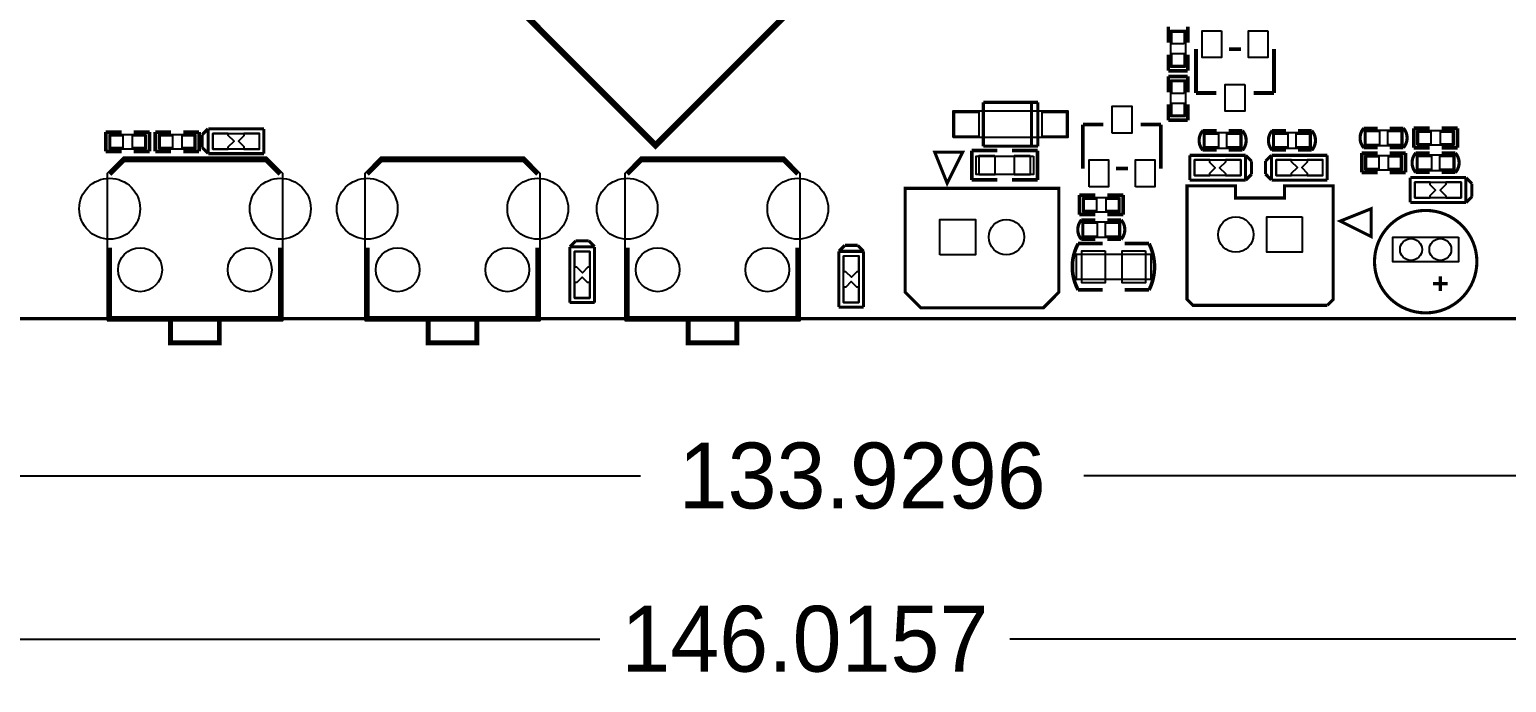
# Model space of a CAD drawing. Extents: x -22 to 154, y -114 to 23.
# Drawn here: x 32.8 to 93.4, y -113.5 to -86.7 of the extents above; entities that cross this region are included whole.
import ezdxf

# ---------------------------------------------------------------- set-up
doc = ezdxf.new("R2010")
doc.units = 0
doc.header["$MEASUREMENT"] = 0
doc.layers.get('0').update_dxf_attribs({"linetype": 'CONTINUOUS'})
doc.layers.get('Defpoints').update_dxf_attribs({"linetype": 'CONTINUOUS'})
for name, color, linetype in [('BG_OUTLINE', 254, 'CONTINUOUS'), ('PG_ASSEMBLY_TOP', 111, 'CONTINUOUS'), ('PG_SILKSCREEN_TOP', 7, 'CONTINUOUS'), ('PIN_TOP', 3, 'CONTINUOUS')]:
    doc.layers.add(name, color=color, linetype=linetype)
doc.dimstyles.get("Standard").update_dxf_attribs({"dimtxt": 2.7, "dimasz": 1.8, "dimexe": 0.18, "dimexo": 0.0625, "dimgap": 0.09, "dimtad": 0, "dimtih": 1, "dimtoh": 1, "dimdec": 4, "dimzin": 0, "dimdsep": 46, "dimtxsty": 'STANDARD', "dimcen": 0.09, "dimclrt": 2, "dimadec": 0, "dimazin": 0, "dimtfac": 1, "dimtdec": 4, "dimtofl": 0, "dimtmove": 0, "dimatfit": 3, "dimfxl": 1, "dimtolj": 1, "dimtzin": 0, "dimarcsym": 0})

# ---------------------------------------------------------------- blocks, each defined once
blk = doc.blocks.new('*D14')
at = {"color": 0, "linetype": 'Continuous', "lineweight": -2}
for p, q in [((0, -95.262), (0, -105.228)), ((133.93, -95.262), (133.93, -105.228)), ((1.8, -105.048), (57.875, -105.048)), ((132.13, -105.048), (76.055, -105.048))]:
    blk.add_line(p, q, dxfattribs=at)
at = {"color": 0, "linetype": 'Continuous'}
for points in [[(1.8, -104.748), (1.8, -105.348), (0, -105.048)], [(132.13, -104.748), (132.13, -105.348), (133.93, -105.048)]]:
    blk.add_solid(points, dxfattribs=at)
at = {"layer": 'Defpoints', "color": 0, "linetype": 'Continuous'}
for p in [(0, -95.2), (133.93, -95.2), (133.93, -105.048)]:
    blk.add_point(p, dxfattribs=at)
at = {"color": 2, "linetype": 'Continuous', "insert": (66.965, -105.048), "char_height": 2.7, "attachment_point": 5}
blk.add_mtext('\\A1;133.9296', dxfattribs=at)
blk = doc.blocks.new('*D19')
at = {"color": 0, "linetype": 'Continuous', "lineweight": -2}
for p, q in [((137.621, -99.38), (137.621, -111.921)), ((-8.395, -100.686), (-8.395, -111.921)), ((-6.595, -111.741), (56.198, -111.741)), ((135.821, -111.741), (73.028, -111.741))]:
    blk.add_line(p, q, dxfattribs=at)
at = {"color": 0, "linetype": 'Continuous'}
for points in [[(-6.595, -111.441), (-6.595, -112.041), (-8.395, -111.741)], [(135.821, -111.441), (135.821, -112.041), (137.621, -111.741)]]:
    blk.add_solid(points, dxfattribs=at)
at = {"layer": 'Defpoints', "color": 0, "linetype": 'Continuous'}
for p in [(137.621, -99.318), (-8.395, -100.623), (137.621, -111.741)]:
    blk.add_point(p, dxfattribs=at)
at = {"color": 2, "linetype": 'Continuous', "insert": (64.613, -111.741), "char_height": 2.7, "attachment_point": 5}
blk.add_mtext('\\A1;146.0157', dxfattribs=at)

msp = doc.modelspace()

# ---------------------------------------------------------------- linework, layer by layer
at = {"layer": 'BG_OUTLINE', "const_width": 0.127}
msp.add_lwpolyline([(-6.637782, 7.509764), (135.313928, 7.49427, -0.414174), (137.345674, 5.46227), (137.345674, -96.567752, -0.414214), (135.313674, -98.599752), (-6.638036, -98.599752, -0.414214), (-8.670036, -96.567752), (-8.670036, 5.477764, -0.414253), (-6.637782, 7.509764)], format="xyb", dxfattribs=at)
at = {"layer": 'PG_ASSEMBLY_TOP'}
for points in [[(23.132288, -56.137556), (58.487564, -91.492832), (93.84284, -56.137556), (58.487564, -20.78228)], [(80.224884, -88.281256), (79.625444, -88.281256), (79.625444, -86.782656), (80.224884, -86.782656)], [(80.224884, -90.313256), (79.625444, -90.313256), (79.625444, -88.814656), (80.224884, -88.814656)], [(70.700392, -91.17711), (70.700392, -90.07729), (75.400408, -90.07729), (75.400408, -91.17711)], [(89.132664, -90.864436), (89.132664, -91.514676), (87.583264, -91.514676), (87.583264, -90.864436)], [(89.742264, -91.489276), (89.742264, -90.889836), (91.240864, -90.889836), (91.240864, -91.489276)], [(37.5793, -91.045792), (37.5793, -91.645232), (36.0807, -91.645232), (36.0807, -91.045792)], [(38.1127, -91.645232), (38.1127, -91.045792), (39.6113, -91.045792), (39.6113, -91.645232)], [(40.3225, -91.6432), (40.3225, -91.0082), (42.2275, -91.0082), (42.2275, -91.6432)], [(82.528664, -90.966036), (82.528664, -91.616276), (80.979264, -91.616276), (80.979264, -90.966036)], [(83.824064, -91.616276), (83.824064, -90.966036), (85.373464, -90.966036), (85.373464, -91.616276)], [(35.990022, -98.66757), (43.189906, -98.66757), (43.189906, -92.642436), (42.53992, -91.99245), (36.640008, -91.99245), (35.990022, -92.642436)], [(46.556422, -98.66757), (53.756306, -98.66757), (53.756306, -92.642436), (53.10632, -91.99245), (47.206408, -91.99245), (46.556422, -92.642436)], [(57.224422, -98.66757), (64.424306, -98.66757), (64.424306, -92.642436), (63.77432, -91.99245), (57.874408, -91.99245), (57.224422, -92.642436)], [(73.988168, -91.932252), (73.988168, -92.68206), (71.63816, -92.68206), (71.63816, -91.932252)], [(82.503264, -92.091256), (82.503264, -92.726256), (80.598264, -92.726256), (80.598264, -92.091256)], [(83.951064, -92.726256), (83.951064, -92.091256), (85.856064, -92.091256), (85.856064, -92.726256)], [(87.608664, -92.505276), (87.608664, -91.905836), (89.107264, -91.905836), (89.107264, -92.505276)], [(91.266264, -91.880436), (91.266264, -92.530676), (89.716864, -92.530676), (89.716864, -91.880436)], [(91.545664, -93.005656), (91.545664, -93.640656), (89.640664, -93.640656), (89.640664, -93.005656)], [(77.524864, -93.633036), (77.524864, -94.232476), (76.026264, -94.232476), (76.026264, -93.633036)], [(77.550264, -94.623636), (77.550264, -95.273876), (76.000864, -95.273876), (76.000864, -94.623636)], [(91.435174, -95.26143), (91.435174, -96.261682), (88.735154, -96.261682), (88.735154, -95.26143)], [(55.157624, -95.84436), (55.792624, -95.84436), (55.792624, -97.74936), (55.157624, -97.74936)], [(66.196464, -96.028256), (66.831464, -96.028256), (66.831464, -97.933256), (66.196464, -97.933256)], [(78.80858, -95.947738), (78.80858, -96.997774), (75.758548, -96.997774), (75.758548, -95.947738)]]:
    msp.add_lwpolyline(points, close=True, dxfattribs=at)
at = {"layer": 'PG_ASSEMBLY_TOP', "const_width": 0.127}
for points in [[(69.942964, -91.773756), (71.085964, -91.773756), (70.450964, -93.043756), (69.942964, -91.773756)], [(68.732654, -93.25356), (75.03287, -93.25356), (75.03287, -97.518474), (74.39787, -98.153474), (69.367654, -98.153474), (68.732654, -97.518474), (68.732654, -93.25356)], [(80.293972, -93.15196), (82.277712, -93.15196), (82.277712, -93.651832), (84.293964, -93.651832), (84.293964, -93.15196), (86.29396, -93.15196), (86.29396, -93.636846)], [(80.293972, -93.15196), (80.293972, -97.801938), (80.543908, -98.051874), (86.051644, -98.051874)], [(86.29396, -93.636846), (86.29396, -97.809812), (86.051644, -98.051874)], [(87.847678, -94.090236), (87.847678, -95.233236), (86.577678, -94.598236), (87.847678, -94.090236)]]:
    msp.add_lwpolyline(points, dxfattribs=at)
at = {"layer": 'PG_SILKSCREEN_TOP'}
for points, const_width in [([(62.730126, -25.024842), (93.84284, -56.137556), (58.487564, -91.492832), (23.132288, -56.137556), (58.487564, -20.78228), (62.730126, -25.024842)], 0.254), ([(79.526384, -87.283036), (79.526384, -86.632796)], 0.14986), ([(80.323944, -86.632796), (80.323944, -87.283036)], 0.14986), ([(79.526384, -87.780876), (79.526384, -88.431116)], 0.14986), ([(80.323944, -88.431116), (80.323944, -87.780876)], 0.14986), ([(80.662018, -89.346278), (80.662018, -87.542878)], 0.153924), ([(82.5119, -87.546434), (82.012028, -87.546434)], 0.153924), ([(83.86191, -89.346278), (83.86191, -87.542878)], 0.153924), ([(79.526384, -88.431116), (80.323944, -88.431116)], 0.14986), ([(79.526384, -89.315036), (79.526384, -88.664796)], 0.14986), ([(79.526384, -88.664796), (80.323944, -88.664796)], 0.14986), ([(80.323944, -88.664796), (80.323944, -89.315036)], 0.14986), ([(71.937372, -91.527122), (71.937372, -89.727278)], 0.127), ([(71.937372, -89.727278), (74.176128, -89.727278)], 0.127), ([(73.914, -91.527122), (73.914, -89.727278)], 0.127), ([(74.176128, -89.727278), (74.176128, -91.527122)], 0.127), ([(81.499964, -89.346278), (80.662018, -89.346278)], 0.153924), ([(83.023964, -89.346278), (83.86191, -89.346278)], 0.153924), ([(79.526384, -89.812876), (79.526384, -90.463116)], 0.14986), ([(80.323944, -90.463116), (80.323944, -89.812876)], 0.14986), ([(35.93084, -91.744292), (35.93084, -90.946732)], 0.14986), ([(35.93084, -90.946732), (36.58108, -90.946732)], 0.14986), ([(37.72916, -90.946732), (37.07892, -90.946732)], 0.14986), ([(37.72916, -91.744292), (37.72916, -90.946732)], 0.14986), ([(38.61308, -90.946732), (37.96284, -90.946732)], 0.14986), ([(37.96284, -90.946732), (37.96284, -91.744292)], 0.14986), ([(39.11092, -90.946732), (39.76116, -90.946732)], 0.14986), ([(39.76116, -90.946732), (39.76116, -91.744292)], 0.14986), ([(39.885112, -91.055698), (40.124888, -90.815668)], 0.127), ([(42.418, -90.8177), (40.132, -90.8177)], 0.127), ([(40.132, -90.8177), (40.132, -91.8337)], 0.127), ([(42.418, -91.8337), (42.418, -90.8177)], 0.127), ([(76.8604, -90.641678), (76.022454, -90.641678)], 0.153924), ([(76.022454, -90.641678), (76.022454, -92.445078)], 0.153924), ([(78.3844, -90.641678), (79.222346, -90.641678)], 0.153924), ([(79.222346, -90.641678), (79.222346, -92.445078)], 0.153924), ([(79.526384, -90.463116), (80.323944, -90.463116)], 0.14986), ([(80.941164, -90.889836), (81.505044, -90.889836)], 0.12954), ([(82.566764, -90.889836), (82.002884, -90.889836)], 0.12954), ([(87.545164, -90.788236), (88.109044, -90.788236)], 0.12954), ([(89.170764, -90.788236), (88.606884, -90.788236)], 0.12954), ([(89.592404, -90.790776), (89.592404, -91.588336)], 0.14986), ([(90.242644, -90.790776), (89.592404, -90.790776)], 0.14986), ([(90.740484, -90.790776), (91.390724, -90.790776)], 0.14986), ([(91.390724, -90.790776), (91.390724, -91.588336)], 0.14986), ([(39.885112, -91.585796), (39.885112, -91.055698)], 0.127), ([(74.176128, -91.527122), (71.937372, -91.527122)], 0.127), ([(36.58108, -91.744292), (35.93084, -91.744292)], 0.14986), ([(43.090084, -92.667582), (42.515028, -92.092526), (36.6649, -92.092526), (36.089844, -92.667582)], 0.199898), ([(37.07892, -91.744292), (37.72916, -91.744292)], 0.14986), ([(37.96284, -91.744292), (38.61308, -91.744292)], 0.14986), ([(39.76116, -91.744292), (39.11092, -91.744292)], 0.14986), ([(40.124888, -91.825826), (39.885112, -91.585796)], 0.127), ([(40.132, -91.8337), (42.418, -91.8337)], 0.127), ([(53.656484, -92.667582), (53.081428, -92.092526), (47.2313, -92.092526), (46.656244, -92.667582)], 0.199898), ([(64.324484, -92.667582), (63.749428, -92.092526), (57.8993, -92.092526), (57.324244, -92.667582)], 0.199898), ([(69.942964, -91.773756), (71.085964, -91.773756), (70.450964, -93.043756), (69.942964, -91.773756)], 0.127), ([(71.463154, -92.907104), (71.463154, -91.707208)], 0.150114), ([(71.463154, -91.707208), (72.51319, -91.707208)], 0.150114), ([(74.163174, -91.707208), (73.113138, -91.707208)], 0.150114), ([(74.163174, -92.907104), (74.163174, -91.707208)], 0.150114), ([(82.693764, -91.900756), (80.407764, -91.900756)], 0.127), ([(80.407764, -91.900756), (80.407764, -92.916756)], 0.127), ([(82.693764, -92.916756), (82.693764, -91.900756)], 0.127), ([(82.700876, -91.90863), (82.940652, -92.14866)], 0.127), ([(82.940652, -92.14866), (82.940652, -92.678758)], 0.127), ([(83.513676, -92.138754), (83.753452, -91.898724)], 0.127), ([(83.513676, -92.668852), (83.513676, -92.138754)], 0.127), ([(83.760564, -91.900756), (83.760564, -92.916756)], 0.127), ([(86.046564, -91.900756), (83.760564, -91.900756)], 0.127), ([(83.785964, -91.692476), (84.349844, -91.692476)], 0.12954), ([(85.411564, -91.692476), (84.847684, -91.692476)], 0.12954), ([(86.046564, -92.916756), (86.046564, -91.900756)], 0.127), ([(87.458804, -91.806776), (87.458804, -92.604336)], 0.14986), ([(88.109044, -91.806776), (87.458804, -91.806776)], 0.14986), ([(88.606884, -91.806776), (89.257124, -91.806776)], 0.14986), ([(89.257124, -91.806776), (89.257124, -92.604336)], 0.14986), ([(89.592404, -91.588336), (90.242644, -91.588336)], 0.14986), ([(89.678764, -91.804236), (90.242644, -91.804236)], 0.12954), ([(91.390724, -91.588336), (90.740484, -91.588336)], 0.14986), ([(91.304364, -91.804236), (90.740484, -91.804236)], 0.12954), ([(77.372464, -92.441522), (77.872336, -92.441522)], 0.153924), ([(82.940652, -92.678758), (82.700876, -92.918788)], 0.127), ([(83.753452, -92.908882), (83.513676, -92.668852)], 0.127), ([(87.458804, -92.604336), (88.109044, -92.604336)], 0.14986), ([(89.257124, -92.604336), (88.606884, -92.604336)], 0.14986), ([(68.732654, -93.25356), (75.03287, -93.25356), (75.03287, -97.518474), (74.39787, -98.153474), (69.367654, -98.153474), (68.732654, -97.518474), (68.732654, -93.25356)], 0.127), ([(72.51319, -92.907104), (71.463154, -92.907104)], 0.150114), ([(73.113138, -92.907104), (74.163174, -92.907104)], 0.150114), ([(86.051644, -98.051874), (86.29396, -97.809812), (86.29396, -93.15196), (84.293964, -93.15196), (84.293964, -93.651832), (82.277712, -93.651832), (82.277712, -93.15196), (80.293972, -93.15196), (80.293972, -93.636846)], 0.127), ([(80.407764, -92.916756), (82.693764, -92.916756)], 0.127), ([(83.760564, -92.916756), (86.046564, -92.916756)], 0.127), ([(91.736164, -92.815156), (89.450164, -92.815156)], 0.127), ([(89.450164, -92.815156), (89.450164, -93.831156)], 0.127), ([(91.736164, -93.831156), (91.736164, -92.815156)], 0.127), ([(91.743276, -92.82303), (91.983052, -93.06306)], 0.127), ([(91.983052, -93.06306), (91.983052, -93.593158)], 0.127), ([(75.876404, -94.331536), (75.876404, -93.533976)], 0.14986), ([(75.876404, -93.533976), (76.526644, -93.533976)], 0.14986), ([(77.674724, -93.533976), (77.024484, -93.533976)], 0.14986), ([(77.674724, -94.331536), (77.674724, -93.533976)], 0.14986), ([(80.293972, -93.636846), (80.293972, -97.801938), (80.543908, -98.051874), (86.051644, -98.051874)], 0.127), ([(89.450164, -93.831156), (91.736164, -93.831156)], 0.127), ([(91.983052, -93.593158), (91.743276, -93.833188)], 0.127), ([(76.526644, -94.331536), (75.876404, -94.331536)], 0.14986), ([(75.962764, -94.547436), (76.526644, -94.547436)], 0.12954), ([(77.024484, -94.331536), (77.674724, -94.331536)], 0.14986), ([(77.588364, -94.547436), (77.024484, -94.547436)], 0.12954), ([(87.847678, -94.090236), (87.847678, -95.233236), (86.577678, -94.598236), (87.847678, -94.090236)], 0.127), ([(36.089844, -98.592386), (36.089844, -95.68434)], 0.199898), ([(43.090084, -98.592386), (43.090084, -95.68434)], 0.199898), ([(46.656244, -98.592386), (46.656244, -95.68434)], 0.199898), ([(53.656484, -98.592386), (53.656484, -95.68434)], 0.199898), ([(55.983124, -95.65386), (54.967124, -95.65386)], 0.127), ([(54.967124, -95.65386), (54.967124, -97.93986)], 0.127), ([(54.974998, -95.646748), (55.215028, -95.406972)], 0.127), ([(55.215028, -95.406972), (55.745126, -95.406972)], 0.127), ([(55.745126, -95.406972), (55.985156, -95.646748)], 0.127), ([(55.983124, -97.93986), (55.983124, -95.65386)], 0.127), ([(57.324244, -98.592386), (57.324244, -95.68434)], 0.199898), ([(64.324484, -98.592386), (64.324484, -95.68434)], 0.199898), ([(66.013838, -95.830644), (66.253868, -95.590868)], 0.127), ([(66.253868, -95.590868), (66.783966, -95.590868)], 0.127), ([(66.783966, -95.590868), (67.023996, -95.830644)], 0.127), ([(78.736952, -95.522796), (77.733652, -95.522796)], 0.150114), ([(67.021964, -95.837756), (66.005964, -95.837756)], 0.127), ([(66.005964, -95.837756), (66.005964, -98.123756)], 0.127), ([(67.021964, -98.123756), (67.021964, -95.837756)], 0.127), ([(90.685112, -96.86163), (90.685112, -97.461578)], 0.127), ([(75.826366, -97.422716), (76.833476, -97.422716)], 0.150114), ([(90.985086, -97.161604), (90.385138, -97.161604)], 0.127), ([(54.967124, -97.93986), (55.983124, -97.93986)], 0.127), ([(66.005964, -98.123756), (67.021964, -98.123756)], 0.127), ([(36.089844, -98.592386), (43.090084, -98.592386)], 0.199898), ([(38.589966, -98.592386), (38.589966, -99.592384), (40.589962, -99.592384), (40.589962, -98.592386), (38.589966, -98.592386)], 0.199898), ([(46.656244, -98.592386), (53.656484, -98.592386)], 0.199898), ([(49.156366, -98.592386), (49.156366, -99.592384), (51.156362, -99.592384), (51.156362, -98.592386), (49.156366, -98.592386)], 0.199898), ([(57.324244, -98.592386), (64.324484, -98.592386)], 0.199898), ([(59.824366, -98.592386), (59.824366, -99.592384), (61.824362, -99.592384), (61.824362, -98.592386), (59.824366, -98.592386)], 0.199898)]:
    msp.add_lwpolyline(points, dxfattribs=dict(at, const_width=const_width))
for points, const_width in [([(81.505044, -91.692476), (80.941164, -91.692476, -0.378845), (80.941164, -90.889836)], 0.12954), ([(82.002884, -91.692476), (82.566764, -91.692476, 0.378845), (82.566764, -90.889836)], 0.12954), ([(84.349844, -90.889836), (83.785964, -90.889836, 0.378845), (83.785964, -91.692476)], 0.12954), ([(84.847684, -90.889836), (85.411564, -90.889836, -0.378845), (85.411564, -91.692476)], 0.12954), ([(88.109044, -91.590876), (87.545164, -91.590876, -0.378845), (87.545164, -90.788236)], 0.12954), ([(88.606884, -91.590876), (89.170764, -91.590876, 0.378845), (89.170764, -90.788236)], 0.12954), ([(90.242644, -92.606876), (89.678764, -92.606876, -0.378845), (89.678764, -91.804236)], 0.12954), ([(90.740484, -92.606876), (91.304364, -92.606876, 0.378845), (91.304364, -91.804236)], 0.12954), ([(76.526644, -95.350076), (75.962764, -95.350076, -0.378845), (75.962764, -94.547436)], 0.12954), ([(77.024484, -95.350076), (77.588364, -95.350076, 0.378845), (77.588364, -94.547436)], 0.12954), ([(92.185236, -96.261428, 1), (87.985092, -96.261428, 1), (92.185236, -96.261428)], 0.127), ([(76.833476, -95.522796), (75.826366, -95.522796, 0.252519), (75.826366, -97.422716)], 0.150114), ([(77.733652, -97.422716), (78.736952, -97.422716, 0.233139), (78.736952, -95.522796)], 0.150114)]:
    msp.add_lwpolyline(points, format="xyb", dxfattribs=dict(at, const_width=const_width))
at = {"layer": 'PIN_TOP'}
for points in [[(80.175354, -87.332566), (79.674974, -87.332566), (79.674974, -86.832186), (80.175354, -86.832186)], [(81.712054, -86.796372), (81.712054, -87.896192), (80.911954, -87.896192), (80.911954, -86.796372)], [(83.611974, -86.796372), (83.611974, -87.896192), (82.811874, -87.896192), (82.811874, -86.796372)], [(80.175354, -88.231726), (79.674974, -88.231726), (79.674974, -87.731346), (80.175354, -87.731346)], [(80.175354, -89.364566), (79.674974, -89.364566), (79.674974, -88.864186), (80.175354, -88.864186)], [(82.662014, -88.99652), (82.662014, -90.09634), (81.861914, -90.09634), (81.861914, -88.99652)], [(70.749922, -91.12758), (70.749922, -90.12682), (71.750682, -90.12682), (71.750682, -91.12758)], [(74.350118, -91.12758), (74.350118, -90.12682), (75.350878, -90.12682), (75.350878, -91.12758)], [(77.22235, -90.991436), (77.22235, -89.891616), (78.02245, -89.891616), (78.02245, -90.991436)], [(80.175354, -90.263726), (79.674974, -90.263726), (79.674974, -89.763346), (80.175354, -89.763346)], [(36.63061, -91.095322), (36.63061, -91.595702), (36.13023, -91.595702), (36.13023, -91.095322)], [(37.52977, -91.095322), (37.52977, -91.595702), (37.02939, -91.595702), (37.02939, -91.095322)], [(38.16223, -91.595702), (38.16223, -91.095322), (38.66261, -91.095322), (38.66261, -91.595702)], [(39.06139, -91.595702), (39.06139, -91.095322), (39.56177, -91.095322), (39.56177, -91.595702)], [(40.32504, -91.005152), (40.32504, -91.642692), (40.9575, -91.642692), (40.9575, -91.558872), (40.9575, -91.553792), (41.19372, -91.317572), (40.9575, -91.083892), (40.9575, -91.078812), (40.9575, -91.005152)], [(41.59758, -91.00566), (41.59758, -91.09456), (41.59758, -91.09964), (41.37406, -91.32316), (41.59758, -91.54414), (41.59758, -91.57462), (41.59758, -91.6432), (42.23258, -91.6432), (42.23258, -91.00566)], [(81.579974, -91.015566), (81.579974, -91.566746), (81.028794, -91.566746), (81.028794, -91.015566)], [(82.479134, -91.015566), (82.479134, -91.566746), (81.927954, -91.566746), (81.927954, -91.015566)], [(83.873594, -91.566746), (83.873594, -91.015566), (84.424774, -91.015566), (84.424774, -91.566746)], [(84.772754, -91.566746), (84.772754, -91.015566), (85.323934, -91.015566), (85.323934, -91.566746)], [(88.183974, -90.913966), (88.183974, -91.465146), (87.632794, -91.465146), (87.632794, -90.913966)], [(89.083134, -90.913966), (89.083134, -91.465146), (88.531954, -91.465146), (88.531954, -90.913966)], [(89.791794, -91.439746), (89.791794, -90.939366), (90.292174, -90.939366), (90.292174, -91.439746)], [(90.690954, -91.439746), (90.690954, -90.939366), (91.191334, -90.939366), (91.191334, -91.439746)], [(72.413368, -91.907106), (72.413368, -92.707206), (71.763128, -92.707206), (71.763128, -91.907106)], [(73.8632, -91.907106), (73.8632, -92.707206), (73.21296, -92.707206), (73.21296, -91.907106)], [(76.27239, -93.191584), (76.27239, -92.091764), (77.07249, -92.091764), (77.07249, -93.191584)], [(78.17231, -93.191584), (78.17231, -92.091764), (78.97241, -92.091764), (78.97241, -93.191584)], [(81.228184, -92.728796), (81.228184, -92.639896), (81.228184, -92.634816), (81.451704, -92.411296), (81.228184, -92.190316), (81.228184, -92.159836), (81.228184, -92.091256), (80.593184, -92.091256), (80.593184, -92.728796)], [(82.500724, -92.729304), (82.500724, -92.091764), (81.868264, -92.091764), (81.868264, -92.175584), (81.868264, -92.180664), (81.632044, -92.416884), (81.868264, -92.650564), (81.868264, -92.655644), (81.868264, -92.729304)], [(83.953604, -92.088208), (83.953604, -92.725748), (84.586064, -92.725748), (84.586064, -92.641928), (84.586064, -92.636848), (84.822284, -92.400628), (84.586064, -92.166948), (84.586064, -92.161868), (84.586064, -92.088208)], [(85.226144, -92.088716), (85.226144, -92.177616), (85.226144, -92.182696), (85.002624, -92.406216), (85.226144, -92.627196), (85.226144, -92.657676), (85.226144, -92.726256), (85.861144, -92.726256), (85.861144, -92.088716)], [(87.658194, -92.455746), (87.658194, -91.955366), (88.158574, -91.955366), (88.158574, -92.455746)], [(88.557354, -92.455746), (88.557354, -91.955366), (89.057734, -91.955366), (89.057734, -92.455746)], [(90.317574, -91.929966), (90.317574, -92.481146), (89.766394, -92.481146), (89.766394, -91.929966)], [(91.216734, -91.929966), (91.216734, -92.481146), (90.665554, -92.481146), (90.665554, -91.929966)], [(90.270584, -93.643196), (90.270584, -93.554296), (90.270584, -93.549216), (90.494104, -93.325696), (90.270584, -93.104716), (90.270584, -93.074236), (90.270584, -93.005656), (89.635584, -93.005656), (89.635584, -93.643196)], [(91.543124, -93.643704), (91.543124, -93.006164), (90.910664, -93.006164), (90.910664, -93.089984), (90.910664, -93.095064), (90.674444, -93.331284), (90.910664, -93.564964), (90.910664, -93.570044), (90.910664, -93.643704)], [(76.576174, -93.682566), (76.576174, -94.182946), (76.075794, -94.182946), (76.075794, -93.682566)], [(77.475334, -93.682566), (77.475334, -94.182946), (76.974954, -94.182946), (76.974954, -93.682566)], [(70.157594, -95.978726), (70.157594, -94.528386), (71.607934, -94.528386), (71.607934, -95.978726)], [(85.019134, -94.426786), (85.019134, -95.877126), (83.568794, -95.877126), (83.568794, -94.426786)], [(76.601574, -94.673166), (76.601574, -95.224346), (76.050394, -95.224346), (76.050394, -94.673166)], [(77.500734, -94.673166), (77.500734, -95.224346), (76.949554, -95.224346), (76.949554, -94.673166)], [(55.795672, -95.8469), (55.158132, -95.8469), (55.158132, -96.47936), (55.241952, -96.47936), (55.247032, -96.47936), (55.483252, -96.71558), (55.716932, -96.47936), (55.722012, -96.47936), (55.795672, -96.47936)], [(66.834512, -96.030796), (66.196972, -96.030796), (66.196972, -96.663256), (66.280792, -96.663256), (66.285872, -96.663256), (66.522092, -96.899476), (66.755772, -96.663256), (66.760852, -96.663256), (66.834512, -96.663256)], [(76.933552, -95.822516), (76.933552, -97.122996), (75.983592, -97.122996), (75.983592, -95.822516)], [(78.583536, -95.822516), (78.583536, -97.122996), (77.633576, -97.122996), (77.633576, -95.822516)], [(55.795164, -97.11944), (55.706264, -97.11944), (55.701184, -97.11944), (55.477664, -96.89592), (55.256684, -97.11944), (55.226204, -97.11944), (55.157624, -97.11944), (55.157624, -97.75444), (55.795164, -97.75444)], [(66.834004, -97.303336), (66.745104, -97.303336), (66.740024, -97.303336), (66.516504, -97.079816), (66.295524, -97.303336), (66.265044, -97.303336), (66.196464, -97.303336), (66.196464, -97.938336), (66.834004, -97.938336)]]:
    msp.add_lwpolyline(points, close=True, dxfattribs=at)
for centre, radius in [((36.089844, -94.092522), 1.24968), ((43.090084, -94.092522), 1.24968), ((46.656244, -94.092522), 1.24968), ((53.656484, -94.092522), 1.24968), ((57.324244, -94.092522), 1.24968), ((64.324484, -94.092522), 1.24968), ((72.88276, -95.253556), 0.72517), ((82.293968, -95.151956), 0.72517), ((37.340032, -96.59239), 0.90043), ((41.839896, -96.59239), 0.90043), ((47.906432, -96.59239), 0.90043), ((52.406296, -96.59239), 0.90043), ((58.574432, -96.59239), 0.90043), ((63.074296, -96.59239), 0.90043), ((89.485216, -95.761556), 0.449961), ((90.685112, -95.761556), 0.449961)]:
    msp.add_circle(centre, radius, dxfattribs=at)

# ---------------------------------------------------------------- dimensions: what is measured, and where the dimension line sits
at = {"linetype": 'Continuous'}
for base, p1, p2, picture, middle in [((133.929628, -105.048239), (0, -95.199708), (133.929628, -95.199708), '*D14', (66.964814, -105.048239)), ((137.620885, -111.741497), (-8.394825, -100.623451), (137.620885, -99.317906), '*D19', (64.61303, -111.741497))]:
    dim = msp.add_linear_dim(base=base, p1=p1, p2=p2, dimstyle='Standard', dxfattribs=at)
    dim.commit()
    dim.dimension.update_dxf_attribs({"geometry": picture, "text_midpoint": middle})

doc.saveas('drawing.dxf')
